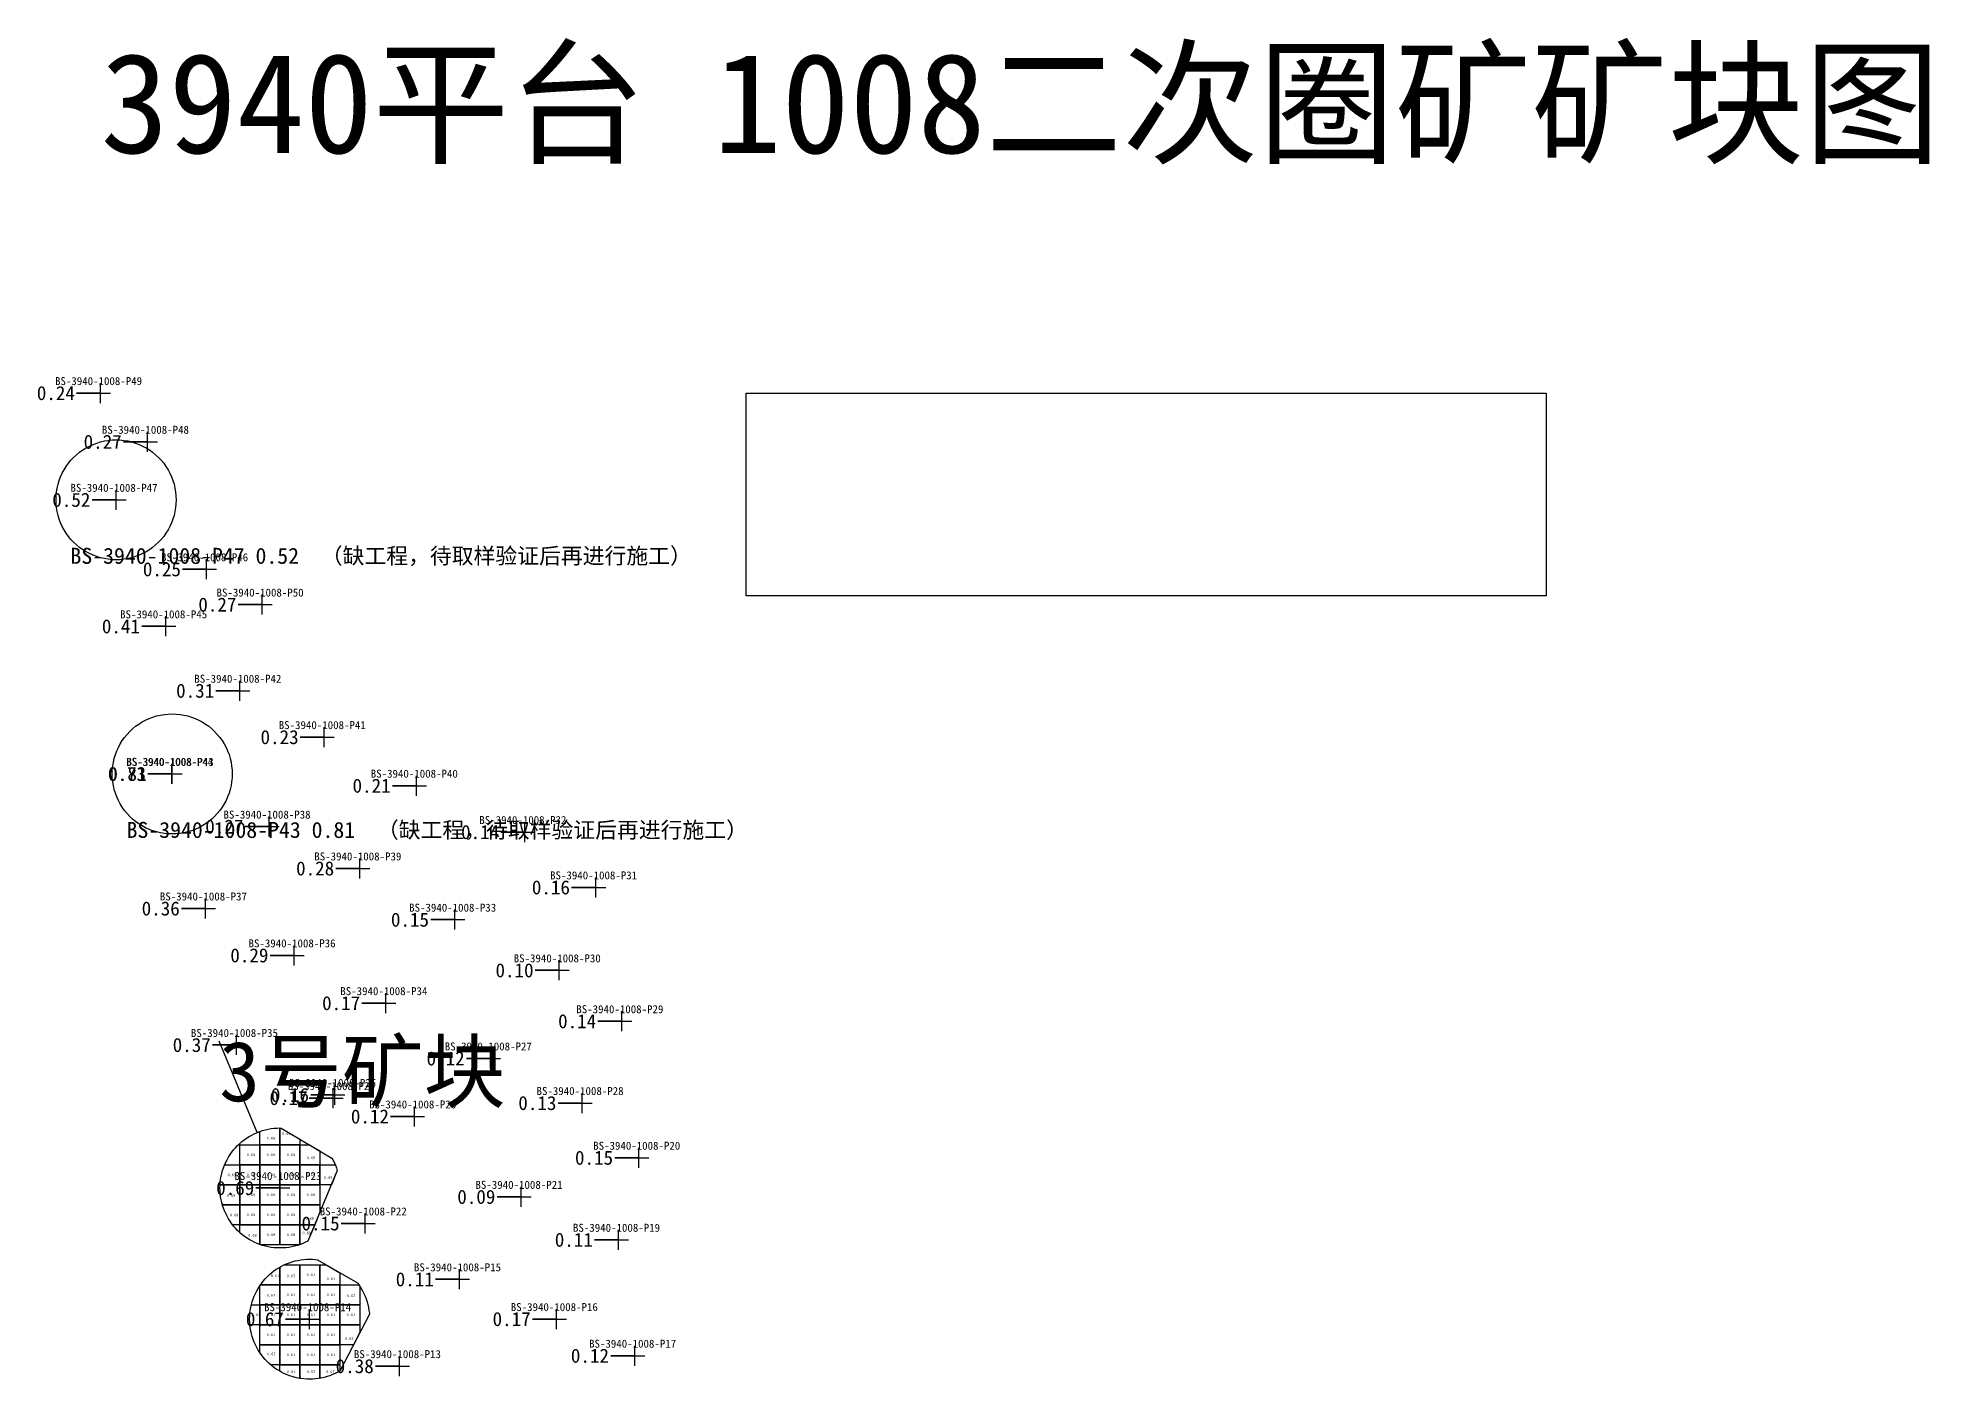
# Model space of a CAD drawing. Header units: metres. Extents: x 470001 to 470177, y 4349638 to 4349825.
# Drawn here: x 470082.1 to 470176.7, y 4349757.5 to 4349824.5 of the extents above; entities that cross this region are included whole.
import ezdxf

# ---------------------------------------------------------------- set-up
doc = ezdxf.new("R2010")
doc.units = ezdxf.units.M
for name, color, linetype in [('0.500-1.000', 4, 'Continuous'), ('点', 7, 'Continuous'), ('爆区方格网', 7, 'Continuous'), ('缺工程待取样', 7, 'Continuous'), ('钻孔', 7, 'Continuous')]:
    doc.layers.add(name, color=color, linetype=linetype)
doc.styles.add('CN_TTF', font='simsunb.ttf')
picture_1 = doc.add_image_def('image1.png', size_in_pixel=(1311, 332))

msp = doc.modelspace()

# ---------------------------------------------------------------- linework, layer by layer
at = {"color": 7}
msp.add_line((470093.082, 4349769.808), (470091.191, 4349774.371), dxfattribs=at)
at = {"layer": '0.500-1.000', "color": 4, "lineweight": 30}
for points in [[(470097.055, 4349768.047), (470097.097, 4349767.917), (470095.63, 4349764.383), (470095.513, 4349764.324), (470095.378, 4349764.264), (470095.241, 4349764.211), (470095.101, 4349764.165), (470094.959, 4349764.126), (470094.815, 4349764.094), (470094.67, 4349764.068), (470094.524, 4349764.05), (470094.377, 4349764.04), (470094.23, 4349764.036), (470094.083, 4349764.04), (470093.936, 4349764.05), (470093.79, 4349764.068), (470093.645, 4349764.094), (470093.501, 4349764.126), (470093.359, 4349764.165), (470093.219, 4349764.211), (470093.082, 4349764.264), (470092.947, 4349764.324), (470092.816, 4349764.39), (470092.688, 4349764.463), (470092.563, 4349764.542), (470092.443, 4349764.626), (470092.327, 4349764.717), (470092.215, 4349764.813), (470092.109, 4349764.915), (470092.007, 4349765.021), (470091.911, 4349765.133), (470091.82, 4349765.249), (470091.736, 4349765.369), (470091.657, 4349765.494), (470091.584, 4349765.622), (470091.518, 4349765.753), (470091.458, 4349765.888), (470091.405, 4349766.025), (470091.359, 4349766.165), (470091.32, 4349766.307), (470091.288, 4349766.451), (470091.262, 4349766.596), (470091.244, 4349766.742), (470091.234, 4349766.889), (470091.23, 4349767.036), (470091.234, 4349767.183), (470091.244, 4349767.33), (470091.262, 4349767.476), (470091.288, 4349767.621), (470091.32, 4349767.765), (470091.359, 4349767.907), (470091.405, 4349768.047), (470091.458, 4349768.184), (470091.518, 4349768.319), (470091.584, 4349768.45), (470091.657, 4349768.578), (470091.736, 4349768.703), (470091.82, 4349768.823), (470091.911, 4349768.939), (470092.007, 4349769.051), (470092.109, 4349769.157), (470092.215, 4349769.259), (470092.327, 4349769.355), (470092.443, 4349769.446), (470092.563, 4349769.53), (470092.688, 4349769.609), (470092.816, 4349769.682), (470092.947, 4349769.748), (470093.082, 4349769.808), (470093.219, 4349769.861), (470093.359, 4349769.907), (470093.501, 4349769.946), (470093.645, 4349769.978), (470093.79, 4349770.004), (470093.936, 4349770.022), (470094.083, 4349770.032), (470094.23, 4349770.036), (470094.297, 4349770.034), (470096.829, 4349768.534), (470096.876, 4349768.45), (470096.942, 4349768.319), (470097.002, 4349768.184), (470097.055, 4349768.047)], [(470098.358, 4349761.89), (470098.424, 4349761.759), (470098.484, 4349761.624), (470098.537, 4349761.487), (470098.583, 4349761.347), (470098.622, 4349761.205), (470098.654, 4349761.061), (470098.68, 4349760.916), (470098.698, 4349760.77), (470098.701, 4349760.723), (470097.216, 4349757.881), (470097.126, 4349757.83), (470096.995, 4349757.764), (470096.86, 4349757.704), (470096.723, 4349757.651), (470096.583, 4349757.605), (470096.441, 4349757.566), (470096.297, 4349757.534), (470096.152, 4349757.508), (470096.006, 4349757.49), (470095.859, 4349757.48), (470095.712, 4349757.476), (470095.565, 4349757.48), (470095.418, 4349757.49), (470095.272, 4349757.508), (470095.127, 4349757.534), (470094.983, 4349757.566), (470094.841, 4349757.605), (470094.701, 4349757.651), (470094.564, 4349757.704), (470094.429, 4349757.764), (470094.298, 4349757.83), (470094.17, 4349757.903), (470094.045, 4349757.982), (470093.925, 4349758.066), (470093.809, 4349758.157), (470093.697, 4349758.253), (470093.591, 4349758.355), (470093.489, 4349758.461), (470093.393, 4349758.573), (470093.302, 4349758.689), (470093.218, 4349758.809), (470093.139, 4349758.934), (470093.066, 4349759.062), (470093, 4349759.193), (470092.94, 4349759.328), (470092.887, 4349759.465), (470092.841, 4349759.605), (470092.802, 4349759.747), (470092.77, 4349759.891), (470092.744, 4349760.036), (470092.726, 4349760.182), (470092.716, 4349760.329), (470092.712, 4349760.476), (470092.716, 4349760.623), (470092.726, 4349760.77), (470092.744, 4349760.916), (470092.77, 4349761.061), (470092.802, 4349761.205), (470092.841, 4349761.347), (470092.887, 4349761.487), (470092.94, 4349761.624), (470093, 4349761.759), (470093.066, 4349761.89), (470093.139, 4349762.018), (470093.218, 4349762.143), (470093.302, 4349762.263), (470093.393, 4349762.379), (470093.489, 4349762.491), (470093.591, 4349762.597), (470093.697, 4349762.699), (470093.809, 4349762.795), (470093.925, 4349762.886), (470094.045, 4349762.97), (470094.17, 4349763.049), (470094.298, 4349763.122), (470094.429, 4349763.188), (470094.564, 4349763.248), (470094.701, 4349763.301), (470094.841, 4349763.347), (470094.983, 4349763.386), (470095.127, 4349763.418), (470095.272, 4349763.444), (470095.418, 4349763.462), (470095.565, 4349763.472), (470095.712, 4349763.476), (470095.859, 4349763.472), (470096.006, 4349763.462), (470096.109, 4349763.449), (470098.1, 4349762.291), (470098.122, 4349762.263), (470098.206, 4349762.143), (470098.285, 4349762.018), (470098.358, 4349761.89)]]:
    msp.add_lwpolyline(points, close=True, dxfattribs=at)
at = {"layer": '点', "color": 138, "true_color": 0x004c4c}
for p, q in [((470085.262, 4349806.281), (470085.262, 4349807.281)), ((470084.762, 4349806.781), (470085.762, 4349806.781)), ((470087.104, 4349804.346), (470088.104, 4349804.346)), ((470087.604, 4349803.846), (470087.604, 4349804.846)), ((470085.535, 4349801.444), (470086.535, 4349801.444)), ((470086.035, 4349800.944), (470086.035, 4349801.944)), ((470090.064, 4349797.971), (470091.064, 4349797.971)), ((470090.564, 4349797.471), (470090.564, 4349798.471)), ((470093.338, 4349795.706), (470093.338, 4349796.706)), ((470092.838, 4349796.206), (470093.838, 4349796.206)), ((470088.015, 4349795.119), (470089.015, 4349795.119)), ((470088.515, 4349794.619), (470088.515, 4349795.619)), ((470091.727, 4349791.899), (470092.727, 4349791.899)), ((470092.227, 4349791.399), (470092.227, 4349792.399)), ((470096.447, 4349789.08), (470096.447, 4349790.08)), ((470095.947, 4349789.58), (470096.947, 4349789.58)), ((470088.817, 4349787.242), (470088.817, 4349788.242)), ((470088.84, 4349787.239), (470088.84, 4349788.239)), ((470088.317, 4349787.742), (470089.317, 4349787.742)), ((470088.34, 4349787.739), (470089.34, 4349787.739)), ((470100.548, 4349787.151), (470101.548, 4349787.151)), ((470101.048, 4349786.651), (470101.048, 4349787.651)), ((470093.686, 4349784.604), (470093.686, 4349785.604)), ((470106.476, 4349784.333), (470106.476, 4349785.333)), ((470093.186, 4349785.104), (470094.186, 4349785.104)), ((470105.976, 4349784.833), (470106.976, 4349784.833)), ((470098.226, 4349782.514), (470098.226, 4349783.514)), ((470097.726, 4349783.014), (470098.726, 4349783.014)), ((470110.014, 4349781.567), (470110.014, 4349782.567)), ((470090.505, 4349780.511), (470090.505, 4349781.511)), ((470109.514, 4349782.067), (470110.514, 4349782.067)), ((470090.005, 4349781.011), (470091.005, 4349781.011)), ((470102.967, 4349779.952), (470102.967, 4349780.952)), ((470102.467, 4349780.452), (470103.467, 4349780.452)), ((470094.437, 4349778.668), (470095.437, 4349778.668)), ((470094.937, 4349778.168), (470094.937, 4349779.168)), ((470107.695, 4349777.919), (470108.695, 4349777.919)), ((470108.195, 4349777.419), (470108.195, 4349778.419)), ((470099.526, 4349775.778), (470099.526, 4349776.778)), ((470099.026, 4349776.278), (470100.026, 4349776.278)), ((470111.326, 4349774.874), (470111.326, 4349775.874)), ((470110.826, 4349775.374), (470111.826, 4349775.374)), ((470091.556, 4349774.187), (470092.556, 4349774.187)), ((470092.056, 4349773.687), (470092.056, 4349774.687)), ((470104.749, 4349773.013), (470104.749, 4349774.013)), ((470104.249, 4349773.513), (470105.249, 4349773.513)), ((470096.895, 4349771.032), (470096.895, 4349772.032)), ((470096.965, 4349771.188), (470096.965, 4349772.188)), ((470096.395, 4349771.532), (470097.395, 4349771.532)), ((470096.465, 4349771.688), (470097.465, 4349771.688)), ((470100.964, 4349770.113), (470100.964, 4349771.113)), ((470108.837, 4349771.284), (470109.837, 4349771.284)), ((470109.337, 4349770.784), (470109.337, 4349771.784)), ((470100.464, 4349770.613), (470101.464, 4349770.613)), ((470111.67, 4349768.548), (470112.67, 4349768.548)), ((470112.17, 4349768.048), (470112.17, 4349769.048)), ((470094.23, 4349766.536), (470094.23, 4349767.536)), ((470093.73, 4349767.036), (470094.73, 4349767.036)), ((470105.785, 4349766.593), (470106.785, 4349766.593)), ((470106.285, 4349766.093), (470106.285, 4349767.093)), ((470098.497, 4349764.764), (470098.497, 4349765.764)), ((470097.997, 4349765.264), (470098.997, 4349765.264)), ((470110.66, 4349764.446), (470111.66, 4349764.446)), ((470111.16, 4349763.946), (470111.16, 4349764.946)), ((470103.208, 4349761.97), (470103.208, 4349762.97)), ((470102.708, 4349762.47), (470103.708, 4349762.47)), ((470095.712, 4349759.976), (470095.712, 4349760.976)), ((470108.05, 4349759.981), (470108.05, 4349760.981)), ((470095.212, 4349760.476), (470096.212, 4349760.476)), ((470107.55, 4349760.481), (470108.55, 4349760.481)), ((470111.965, 4349758.15), (470111.965, 4349759.15)), ((470099.705, 4349758.128), (470100.705, 4349758.128)), ((470100.205, 4349757.628), (470100.205, 4349758.628)), ((470111.465, 4349758.65), (470112.465, 4349758.65))]:
    msp.add_line(p, q, dxfattribs=at)
at = {"layer": '爆区方格网', "color": 4}
for points in [[(470092.23, 4349768.2), (470092.23, 4349769.2), (470093.23, 4349769.2), (470093.23, 4349768.2), (470092.23, 4349768.2)], [(470094.23, 4349769.2), (470093.23, 4349769.2), (470093.23, 4349769.864), (470093.359, 4349769.907), (470093.501, 4349769.946), (470093.645, 4349769.978), (470093.79, 4349770.004), (470093.936, 4349770.022), (470094.083, 4349770.032), (470094.23, 4349770.036), (470094.23, 4349769.2)], [(470093.23, 4349768.2), (470093.23, 4349769.2), (470094.23, 4349769.2), (470094.23, 4349768.2), (470093.23, 4349768.2)], [(470095.23, 4349769.2), (470094.23, 4349769.2), (470094.23, 4349770.036), (470094.297, 4349770.034), (470095.23, 4349769.481), (470095.23, 4349769.2)], [(470094.23, 4349768.2), (470094.23, 4349769.2), (470095.23, 4349769.2), (470095.23, 4349768.2), (470094.23, 4349768.2)], [(470096.23, 4349768.2), (470095.23, 4349768.2), (470095.23, 4349769.2), (470095.704, 4349769.2), (470096.23, 4349768.888), (470096.23, 4349768.2)], [(470092.23, 4349768.2), (470092.23, 4349767.2), (470091.235, 4349767.2), (470091.244, 4349767.33), (470091.262, 4349767.476), (470091.288, 4349767.621), (470091.32, 4349767.765), (470091.359, 4349767.907), (470091.405, 4349768.047), (470091.458, 4349768.184), (470091.465, 4349768.2), (470092.23, 4349768.2)], [(470092.23, 4349767.2), (470092.23, 4349768.2), (470093.23, 4349768.2), (470093.23, 4349767.2), (470092.23, 4349767.2)], [(470093.23, 4349767.2), (470093.23, 4349768.2), (470094.23, 4349768.2), (470094.23, 4349767.2), (470093.23, 4349767.2)], [(470094.23, 4349767.2), (470094.23, 4349768.2), (470095.23, 4349768.2), (470095.23, 4349767.2), (470094.23, 4349767.2)], [(470095.23, 4349767.2), (470095.23, 4349768.2), (470096.23, 4349768.2), (470096.23, 4349767.2), (470095.23, 4349767.2)], [(470096.23, 4349767.2), (470096.23, 4349768.2), (470096.995, 4349768.2), (470097.002, 4349768.184), (470097.055, 4349768.047), (470097.097, 4349767.917), (470096.8, 4349767.2), (470096.23, 4349767.2)], [(470092.23, 4349767.2), (470092.23, 4349766.2), (470091.35, 4349766.2), (470091.32, 4349766.307), (470091.288, 4349766.451), (470091.262, 4349766.596), (470091.244, 4349766.742), (470091.234, 4349766.889), (470091.23, 4349767.036), (470091.234, 4349767.183), (470091.235, 4349767.2), (470092.23, 4349767.2)], [(470092.23, 4349766.2), (470092.23, 4349767.2), (470093.23, 4349767.2), (470093.23, 4349766.2), (470092.23, 4349766.2)], [(470093.23, 4349766.2), (470093.23, 4349767.2), (470094.23, 4349767.2), (470094.23, 4349766.2), (470093.23, 4349766.2)], [(470094.23, 4349766.2), (470094.23, 4349767.2), (470095.23, 4349767.2), (470095.23, 4349766.2), (470094.23, 4349766.2)], [(470095.23, 4349766.2), (470095.23, 4349767.2), (470096.23, 4349767.2), (470096.23, 4349766.2), (470095.23, 4349766.2)], [(470092.23, 4349766.2), (470092.23, 4349765.2), (470091.859, 4349765.2), (470091.82, 4349765.249), (470091.736, 4349765.369), (470091.657, 4349765.494), (470091.584, 4349765.622), (470091.518, 4349765.753), (470091.458, 4349765.888), (470091.405, 4349766.025), (470091.359, 4349766.165), (470091.35, 4349766.2), (470092.23, 4349766.2)], [(470092.23, 4349765.2), (470092.23, 4349766.2), (470093.23, 4349766.2), (470093.23, 4349765.2), (470092.23, 4349765.2)], [(470093.23, 4349765.2), (470093.23, 4349766.2), (470094.23, 4349766.2), (470094.23, 4349765.2), (470093.23, 4349765.2)], [(470094.23, 4349765.2), (470094.23, 4349766.2), (470095.23, 4349766.2), (470095.23, 4349765.2), (470094.23, 4349765.2)], [(470095.23, 4349765.2), (470095.23, 4349766.2), (470096.23, 4349766.2), (470096.23, 4349765.829), (470095.969, 4349765.2), (470095.23, 4349765.2)], [(470092.23, 4349765.2), (470093.23, 4349765.2), (470093.23, 4349764.208), (470093.219, 4349764.211), (470093.082, 4349764.264), (470092.947, 4349764.324), (470092.816, 4349764.39), (470092.688, 4349764.463), (470092.563, 4349764.542), (470092.443, 4349764.626), (470092.327, 4349764.717), (470092.23, 4349764.8), (470092.23, 4349765.2)], [(470093.23, 4349765.2), (470094.23, 4349765.2), (470094.23, 4349764.2), (470093.254, 4349764.2), (470093.23, 4349764.208), (470093.23, 4349765.2)], [(470094.23, 4349764.2), (470094.23, 4349765.2), (470095.23, 4349765.2), (470095.23, 4349764.208), (470095.206, 4349764.2), (470094.23, 4349764.2)], [(470095.23, 4349765.2), (470095.969, 4349765.2), (470095.63, 4349764.383), (470095.513, 4349764.324), (470095.378, 4349764.264), (470095.241, 4349764.211), (470095.23, 4349764.208), (470095.23, 4349765.2)], [(470094.23, 4349762.2), (470093.258, 4349762.2), (470093.302, 4349762.263), (470093.393, 4349762.379), (470093.489, 4349762.491), (470093.591, 4349762.597), (470093.697, 4349762.699), (470093.809, 4349762.795), (470093.925, 4349762.886), (470094.045, 4349762.97), (470094.17, 4349763.049), (470094.23, 4349763.083), (470094.23, 4349762.2)], [(470095.23, 4349763.2), (470095.23, 4349762.2), (470094.23, 4349762.2), (470094.23, 4349763.083), (470094.298, 4349763.122), (470094.429, 4349763.188), (470094.456, 4349763.2), (470095.23, 4349763.2)], [(470095.23, 4349762.2), (470095.23, 4349763.2), (470096.23, 4349763.2), (470096.23, 4349762.2), (470095.23, 4349762.2)], [(470097.23, 4349762.2), (470096.23, 4349762.2), (470096.23, 4349763.2), (470096.537, 4349763.2), (470097.23, 4349762.797), (470097.23, 4349762.2)], [(470094.23, 4349762.2), (470094.23, 4349761.2), (470093.23, 4349761.2), (470093.23, 4349762.16), (470093.258, 4349762.2), (470094.23, 4349762.2)], [(470094.23, 4349761.2), (470094.23, 4349762.2), (470095.23, 4349762.2), (470095.23, 4349761.2), (470094.23, 4349761.2)], [(470095.23, 4349761.2), (470095.23, 4349762.2), (470096.23, 4349762.2), (470096.23, 4349761.2), (470095.23, 4349761.2)], [(470096.23, 4349761.2), (470096.23, 4349762.2), (470097.23, 4349762.2), (470097.23, 4349761.2), (470096.23, 4349761.2)], [(470098.23, 4349761.2), (470097.23, 4349761.2), (470097.23, 4349762.2), (470098.166, 4349762.2), (470098.206, 4349762.143), (470098.23, 4349762.105), (470098.23, 4349761.2)], [(470093.23, 4349761.2), (470093.23, 4349760.2), (470092.725, 4349760.2), (470092.716, 4349760.329), (470092.712, 4349760.476), (470092.716, 4349760.623), (470092.726, 4349760.77), (470092.744, 4349760.916), (470092.77, 4349761.061), (470092.801, 4349761.2), (470093.23, 4349761.2)], [(470093.23, 4349760.2), (470093.23, 4349761.2), (470094.23, 4349761.2), (470094.23, 4349760.2), (470093.23, 4349760.2)], [(470094.23, 4349760.2), (470094.23, 4349761.2), (470095.23, 4349761.2), (470095.23, 4349760.2), (470094.23, 4349760.2)], [(470095.23, 4349760.2), (470095.23, 4349761.2), (470096.23, 4349761.2), (470096.23, 4349760.2), (470095.23, 4349760.2)], [(470096.23, 4349760.2), (470096.23, 4349761.2), (470097.23, 4349761.2), (470097.23, 4349760.2), (470096.23, 4349760.2)], [(470097.23, 4349760.2), (470097.23, 4349761.2), (470098.23, 4349761.2), (470098.23, 4349760.2), (470097.23, 4349760.2)], [(470093.23, 4349759.2), (470093.23, 4349760.2), (470094.23, 4349760.2), (470094.23, 4349759.2), (470093.23, 4349759.2)], [(470094.23, 4349759.2), (470094.23, 4349760.2), (470095.23, 4349760.2), (470095.23, 4349759.2), (470094.23, 4349759.2)], [(470095.23, 4349759.2), (470095.23, 4349760.2), (470096.23, 4349760.2), (470096.23, 4349759.2), (470095.23, 4349759.2)], [(470096.23, 4349759.2), (470096.23, 4349760.2), (470097.23, 4349760.2), (470097.23, 4349759.2), (470096.23, 4349759.2)], [(470097.23, 4349759.2), (470097.23, 4349760.2), (470098.23, 4349760.2), (470098.23, 4349759.822), (470097.905, 4349759.2), (470097.23, 4349759.2)], [(470093.23, 4349759.2), (470094.23, 4349759.2), (470094.23, 4349758.2), (470093.759, 4349758.2), (470093.697, 4349758.253), (470093.591, 4349758.355), (470093.489, 4349758.461), (470093.393, 4349758.573), (470093.302, 4349758.689), (470093.23, 4349758.792), (470093.23, 4349759.2)], [(470094.23, 4349758.2), (470094.23, 4349759.2), (470095.23, 4349759.2), (470095.23, 4349758.2), (470094.23, 4349758.2)], [(470095.23, 4349758.2), (470095.23, 4349759.2), (470096.23, 4349759.2), (470096.23, 4349758.2), (470095.23, 4349758.2)], [(470096.23, 4349758.2), (470096.23, 4349759.2), (470097.23, 4349759.2), (470097.23, 4349758.2), (470096.23, 4349758.2)], [(470094.23, 4349758.2), (470095.23, 4349758.2), (470095.23, 4349757.516), (470095.127, 4349757.534), (470094.983, 4349757.566), (470094.841, 4349757.605), (470094.701, 4349757.651), (470094.564, 4349757.704), (470094.429, 4349757.764), (470094.298, 4349757.83), (470094.23, 4349757.869), (470094.23, 4349758.2)], [(470095.23, 4349758.2), (470096.23, 4349758.2), (470096.23, 4349757.522), (470096.152, 4349757.508), (470096.006, 4349757.49), (470095.859, 4349757.48), (470095.712, 4349757.476), (470095.565, 4349757.48), (470095.418, 4349757.49), (470095.272, 4349757.508), (470095.23, 4349757.516), (470095.23, 4349758.2)], [(470096.23, 4349758.2), (470097.23, 4349758.2), (470097.23, 4349757.908), (470097.216, 4349757.881), (470097.126, 4349757.83), (470096.995, 4349757.764), (470096.86, 4349757.704), (470096.723, 4349757.651), (470096.583, 4349757.605), (470096.441, 4349757.566), (470096.297, 4349757.534), (470096.23, 4349757.522), (470096.23, 4349758.2)]]:
    msp.add_lwpolyline(points, close=True, dxfattribs=at)
at = {"layer": '缺工程待取样', "color": 6}
for points in [[(470089.035, 4349801.444), (470089.029, 4349801.248), (470089.009, 4349801.052), (470088.977, 4349800.859), (470088.933, 4349800.668), (470088.876, 4349800.48), (470088.807, 4349800.296), (470088.726, 4349800.117), (470088.633, 4349799.944), (470088.529, 4349799.777), (470088.415, 4349799.618), (470088.291, 4349799.466), (470088.156, 4349799.323), (470088.013, 4349799.188), (470087.861, 4349799.064), (470087.702, 4349798.95), (470087.535, 4349798.846), (470087.362, 4349798.753), (470087.183, 4349798.672), (470086.999, 4349798.603), (470086.811, 4349798.546), (470086.62, 4349798.502), (470086.427, 4349798.47), (470086.231, 4349798.45), (470086.035, 4349798.444), (470085.839, 4349798.45), (470085.643, 4349798.47), (470085.45, 4349798.502), (470085.259, 4349798.546), (470085.071, 4349798.603), (470084.887, 4349798.672), (470084.708, 4349798.753), (470084.535, 4349798.846), (470084.368, 4349798.95), (470084.209, 4349799.064), (470084.057, 4349799.188), (470083.914, 4349799.323), (470083.779, 4349799.466), (470083.655, 4349799.618), (470083.541, 4349799.777), (470083.437, 4349799.944), (470083.344, 4349800.117), (470083.263, 4349800.296), (470083.194, 4349800.48), (470083.137, 4349800.668), (470083.093, 4349800.859), (470083.061, 4349801.052), (470083.041, 4349801.248), (470083.035, 4349801.444), (470083.041, 4349801.64), (470083.061, 4349801.836), (470083.093, 4349802.029), (470083.137, 4349802.22), (470083.194, 4349802.408), (470083.263, 4349802.592), (470083.344, 4349802.771), (470083.437, 4349802.944), (470083.541, 4349803.111), (470083.655, 4349803.27), (470083.779, 4349803.422), (470083.914, 4349803.565), (470084.057, 4349803.7), (470084.209, 4349803.824), (470084.368, 4349803.938), (470084.535, 4349804.042), (470084.708, 4349804.135), (470084.887, 4349804.216), (470085.071, 4349804.285), (470085.259, 4349804.342), (470085.45, 4349804.386), (470085.643, 4349804.418), (470085.839, 4349804.438), (470086.035, 4349804.444), (470086.231, 4349804.438), (470086.427, 4349804.418), (470086.62, 4349804.386), (470086.811, 4349804.342), (470086.999, 4349804.285), (470087.183, 4349804.216), (470087.362, 4349804.135), (470087.535, 4349804.042), (470087.702, 4349803.938), (470087.861, 4349803.824), (470088.013, 4349803.7), (470088.156, 4349803.565), (470088.291, 4349803.422), (470088.415, 4349803.27), (470088.529, 4349803.111), (470088.633, 4349802.944), (470088.726, 4349802.771), (470088.807, 4349802.592), (470088.876, 4349802.408), (470088.933, 4349802.22), (470088.977, 4349802.029), (470089.009, 4349801.836), (470089.029, 4349801.64), (470089.035, 4349801.444)], [(470091.84, 4349787.739), (470091.834, 4349787.543), (470091.814, 4349787.347), (470091.782, 4349787.154), (470091.738, 4349786.963), (470091.681, 4349786.775), (470091.612, 4349786.591), (470091.531, 4349786.412), (470091.438, 4349786.239), (470091.334, 4349786.072), (470091.22, 4349785.913), (470091.096, 4349785.761), (470090.961, 4349785.618), (470090.818, 4349785.483), (470090.666, 4349785.359), (470090.507, 4349785.245), (470090.34, 4349785.141), (470090.167, 4349785.048), (470089.988, 4349784.967), (470089.804, 4349784.898), (470089.616, 4349784.841), (470089.425, 4349784.797), (470089.232, 4349784.765), (470089.036, 4349784.745), (470088.84, 4349784.739), (470088.644, 4349784.745), (470088.448, 4349784.765), (470088.255, 4349784.797), (470088.064, 4349784.841), (470087.876, 4349784.898), (470087.692, 4349784.967), (470087.513, 4349785.048), (470087.34, 4349785.141), (470087.173, 4349785.245), (470087.014, 4349785.359), (470086.862, 4349785.483), (470086.719, 4349785.618), (470086.584, 4349785.761), (470086.46, 4349785.913), (470086.346, 4349786.072), (470086.242, 4349786.239), (470086.149, 4349786.412), (470086.068, 4349786.591), (470085.999, 4349786.775), (470085.942, 4349786.963), (470085.898, 4349787.154), (470085.866, 4349787.347), (470085.846, 4349787.543), (470085.84, 4349787.739), (470085.846, 4349787.935), (470085.866, 4349788.131), (470085.898, 4349788.324), (470085.942, 4349788.515), (470085.999, 4349788.703), (470086.068, 4349788.887), (470086.149, 4349789.066), (470086.242, 4349789.239), (470086.346, 4349789.406), (470086.46, 4349789.565), (470086.584, 4349789.717), (470086.719, 4349789.86), (470086.862, 4349789.995), (470087.014, 4349790.119), (470087.173, 4349790.233), (470087.34, 4349790.337), (470087.513, 4349790.43), (470087.692, 4349790.511), (470087.876, 4349790.58), (470088.064, 4349790.637), (470088.255, 4349790.681), (470088.448, 4349790.713), (470088.644, 4349790.733), (470088.84, 4349790.739), (470089.036, 4349790.733), (470089.232, 4349790.713), (470089.425, 4349790.681), (470089.616, 4349790.637), (470089.804, 4349790.58), (470089.988, 4349790.511), (470090.167, 4349790.43), (470090.34, 4349790.337), (470090.507, 4349790.233), (470090.666, 4349790.119), (470090.818, 4349789.995), (470090.961, 4349789.86), (470091.096, 4349789.717), (470091.22, 4349789.565), (470091.334, 4349789.406), (470091.438, 4349789.239), (470091.531, 4349789.066), (470091.612, 4349788.887), (470091.681, 4349788.703), (470091.738, 4349788.515), (470091.782, 4349788.324), (470091.814, 4349788.131), (470091.834, 4349787.935), (470091.84, 4349787.739)]]:
    msp.add_lwpolyline(points, close=True, dxfattribs=at)
at = {"layer": '钻孔', "color": 8, "lineweight": 35}
for p, q in [((470085.262, 4349806.781), (470084.062, 4349806.781)), ((470087.604, 4349804.346), (470086.404, 4349804.346)), ((470090.564, 4349797.971), (470089.364, 4349797.971)), ((470093.338, 4349796.206), (470092.138, 4349796.206)), ((470088.515, 4349795.119), (470087.315, 4349795.119)), ((470092.227, 4349791.899), (470091.027, 4349791.899)), ((470096.447, 4349789.58), (470095.247, 4349789.58)), ((470101.048, 4349787.151), (470099.848, 4349787.151)), ((470093.686, 4349785.104), (470092.486, 4349785.104)), ((470106.476, 4349784.833), (470105.276, 4349784.833)), ((470098.226, 4349783.014), (470097.026, 4349783.014)), ((470110.014, 4349782.067), (470108.814, 4349782.067)), ((470090.505, 4349781.011), (470089.305, 4349781.011)), ((470102.967, 4349780.452), (470101.767, 4349780.452)), ((470094.937, 4349778.668), (470093.737, 4349778.668)), ((470108.195, 4349777.919), (470106.995, 4349777.919)), ((470099.526, 4349776.278), (470098.326, 4349776.278)), ((470111.326, 4349775.374), (470110.126, 4349775.374)), ((470092.056, 4349774.187), (470090.856, 4349774.187)), ((470104.749, 4349773.513), (470103.549, 4349773.513)), ((470096.895, 4349771.532), (470095.695, 4349771.532)), ((470096.965, 4349771.688), (470095.765, 4349771.688)), ((470109.337, 4349771.284), (470108.137, 4349771.284)), ((470100.964, 4349770.613), (470099.764, 4349770.613)), ((470112.17, 4349768.548), (470110.97, 4349768.548)), ((470106.285, 4349766.593), (470105.085, 4349766.593)), ((470098.497, 4349765.264), (470097.297, 4349765.264)), ((470111.16, 4349764.446), (470109.96, 4349764.446)), ((470103.208, 4349762.47), (470102.008, 4349762.47)), ((470108.05, 4349760.481), (470106.85, 4349760.481)), ((470100.205, 4349758.128), (470099.005, 4349758.128)), ((470111.965, 4349758.65), (470110.765, 4349758.65))]:
    msp.add_line(p, q, dxfattribs=at)
at = {"layer": '钻孔', "color": 4, "lineweight": 35}
for p, q in [((470086.035, 4349801.444), (470084.835, 4349801.444)), ((470088.817, 4349787.742), (470087.617, 4349787.742)), ((470088.84, 4349787.739), (470087.64, 4349787.739)), ((470094.23, 4349767.036), (470093.03, 4349767.036)), ((470095.712, 4349760.476), (470094.512, 4349760.476))]:
    msp.add_line(p, q, dxfattribs=at)

# ---------------------------------------------------------------- texts
at = {"color": 7, "style": 'CN_TTF'}
msp.add_text('3940平台 1008二次圈矿矿块图', height=5, dxfattribs=at).set_placement((470085.262, 4349818.781))
at = {"color": 4, "style": 'CN_TTF'}
for s, p in [('0.69', (470093.57, 4349769.462)), ('0.69', (470094.337, 4349769.688)), ('0.69', (470092.57, 4349768.63)), ('0.69', (470093.57, 4349768.63)), ('0.69', (470094.57, 4349768.63)), ('0.69', (470095.57, 4349768.474)), ('0.69', (470091.607, 4349767.623)), ('0.69', (470092.57, 4349767.63)), ('0.69', (470093.57, 4349767.63)), ('0.69', (470094.57, 4349767.63)), ('0.69', (470095.57, 4349767.63)), ('0.69', (470096.429, 4349767.489)), ('0.69', (470091.582, 4349766.599)), ('0.69', (470092.57, 4349766.63)), ('0.69', (470093.57, 4349766.63)), ('0.69', (470094.57, 4349766.63)), ('0.69', (470095.57, 4349766.63)), ('0.69', (470091.731, 4349765.618)), ('0.69', (470092.57, 4349765.63)), ('0.69', (470093.57, 4349765.63)), ('0.69', (470094.57, 4349765.63)), ('0.69', (470095.505, 4349765.444)), ('0.69', (470092.647, 4349764.602)), ('0.69', (470093.57, 4349764.634)), ('0.69', (470094.57, 4349764.634)), ('0.69', (470095.355, 4349764.721)), ('0.67', (470093.777, 4349762.578)), ('0.67', (470094.57, 4349762.572)), ('0.67', (470095.57, 4349762.63)), ('0.67', (470096.57, 4349762.429)), ('0.67', (470093.57, 4349761.61)), ('0.67', (470094.57, 4349761.63)), ('0.67', (470095.57, 4349761.63)), ('0.67', (470096.57, 4349761.63)), ('0.67', (470097.57, 4349761.583)), ('0.67', (470092.816, 4349760.627)), ('0.67', (470093.57, 4349760.63)), ('0.67', (470094.57, 4349760.63)), ('0.67', (470095.57, 4349760.63)), ('0.67', (470096.57, 4349760.63)), ('0.67', (470097.57, 4349760.63)), ('0.67', (470093.57, 4349759.63)), ('0.67', (470094.57, 4349759.63)), ('0.67', (470095.57, 4349759.63)), ('0.67', (470096.57, 4349759.63)), ('0.67', (470093.588, 4349758.67)), ('0.67', (470097.489, 4349759.441)), ('0.67', (470094.57, 4349758.63)), ('0.67', (470094.587, 4349757.779)), ('0.67', (470095.57, 4349758.63)), ('0.67', (470095.57, 4349757.791)), ('0.67', (470096.541, 4349757.786)), ('0.67', (470096.57, 4349758.63))]:
    msp.add_text(s, height=0.1333, dxfattribs=at).set_placement(p)
at = {"insert": (470091.191, 4349774.371), "char_height": 3, "attachment_point": 1, "style": 'CN_TTF'}
msp.add_mtext('3号矿块', dxfattribs=at)
at = {"layer": '缺工程待取样', "color": 6, "style": 'CN_TTF'}
for s, p in [('BS-3940-1008-P47 0.52  （缺工程，待取样验证后再进行施工）', (470083.755, 4349798.244)), ('BS-3940-1008-P43 0.81  （缺工程，待取样验证后再进行施工）', (470086.56, 4349784.539))]:
    msp.add_text(s, height=0.8, dxfattribs=at).set_placement(p)
at = {"layer": '钻孔', "color": 8, "style": 'CN_TTF'}
for s, p in [('0.24', (470082.072, 4349806.431)), ('0.27', (470084.414, 4349803.996)), ('0.25', (470087.374, 4349797.621)), ('0.27', (470090.148, 4349795.856)), ('0.41', (470085.325, 4349794.769)), ('0.31', (470089.037, 4349791.549)), ('0.23', (470093.257, 4349789.23)), ('0.21', (470097.858, 4349786.801)), ('0.27', (470090.496, 4349784.754)), ('0.14', (470103.286, 4349784.483)), ('0.28', (470095.036, 4349782.664)), ('0.16', (470106.824, 4349781.717)), ('0.36', (470087.315, 4349780.661)), ('0.15', (470099.777, 4349780.102)), ('0.29', (470091.747, 4349778.318)), ('0.10', (470105.005, 4349777.569)), ('0.17', (470096.336, 4349775.928)), ('0.14', (470108.136, 4349775.024)), ('0.37', (470088.866, 4349773.837)), ('0.12', (470101.559, 4349773.163)), ('0.16', (470093.775, 4349771.338)), ('0.17', (470093.705, 4349771.182)), ('0.13', (470106.147, 4349770.934)), ('0.12', (470097.774, 4349770.263)), ('0.15', (470108.98, 4349768.198)), ('0.09', (470103.095, 4349766.243)), ('0.15', (470095.307, 4349764.914)), ('0.11', (470107.97, 4349764.096)), ('0.11', (470100.018, 4349762.12)), ('0.17', (470104.86, 4349760.131)), ('0.12', (470108.775, 4349758.3)), ('0.38', (470097.015, 4349757.778))]:
    msp.add_text(s, height=0.7, dxfattribs=at).set_placement(p)
at = {"layer": '钻孔', "color": 138, "true_color": 0x004c4c, "style": 'CN_TTF'}
for s, p in [('BS-3940-1008-P49', (470082.982, 4349807.181)), ('BS-3940-1008-P48', (470085.324, 4349804.746)), ('BS-3940-1008-P47', (470083.755, 4349801.844)), ('BS-3940-1008-P46', (470088.284, 4349798.371)), ('BS-3940-1008-P50', (470091.058, 4349796.606)), ('BS-3940-1008-P45', (470086.235, 4349795.519)), ('BS-3940-1008-P42', (470089.947, 4349792.299)), ('BS-3940-1008-P41', (470094.167, 4349789.98)), ('BS-3940-1008-P44', (470086.537, 4349788.142)), ('BS-3940-1008-P43', (470086.56, 4349788.139)), ('BS-3940-1008-P40', (470098.768, 4349787.551)), ('BS-3940-1008-P38', (470091.406, 4349785.504)), ('BS-3940-1008-P32', (470104.196, 4349785.233)), ('BS-3940-1008-P39', (470095.946, 4349783.414)), ('BS-3940-1008-P31', (470107.734, 4349782.467)), ('BS-3940-1008-P37', (470088.225, 4349781.411)), ('BS-3940-1008-P33', (470100.687, 4349780.852)), ('BS-3940-1008-P36', (470092.657, 4349779.068)), ('BS-3940-1008-P30', (470105.915, 4349778.319)), ('BS-3940-1008-P34', (470097.246, 4349776.678)), ('BS-3940-1008-P29', (470109.046, 4349775.774)), ('BS-3940-1008-P35', (470089.776, 4349774.587)), ('BS-3940-1008-P27', (470102.469, 4349773.913)), ('BS-3940-1008-P24', (470094.615, 4349771.932)), ('BS-3940-1008-P25', (470094.685, 4349772.088)), ('BS-3940-1008-P28', (470107.057, 4349771.684)), ('BS-3940-1008-P26', (470098.684, 4349771.013)), ('BS-3940-1008-P20', (470109.89, 4349768.948)), ('BS-3940-1008-P23', (470091.95, 4349767.436)), ('BS-3940-1008-P21', (470104.005, 4349766.993)), ('BS-3940-1008-P22', (470096.217, 4349765.664)), ('BS-3940-1008-P19', (470108.88, 4349764.846)), ('BS-3940-1008-P15', (470100.928, 4349762.87)), ('BS-3940-1008-P14', (470093.432, 4349760.876)), ('BS-3940-1008-P16', (470105.77, 4349760.881)), ('BS-3940-1008-P13', (470097.925, 4349758.528)), ('BS-3940-1008-P17', (470109.685, 4349759.05))]:
    msp.add_text(s, height=0.4, dxfattribs=at).set_placement(p)
at = {"layer": '钻孔', "color": 4, "style": 'CN_TTF'}
for s, p in [('0.52', (470082.845, 4349801.094)), ('0.73', (470085.627, 4349787.392)), ('0.81', (470085.65, 4349787.389)), ('0.69', (470091.04, 4349766.686)), ('0.67', (470092.522, 4349760.126))]:
    msp.add_text(s, height=0.7, dxfattribs=at).set_placement(p)

# ---------------------------------------------------------------- pictures from other files: only their frames are drawn
image = msp.add_image(picture_1, insert=(470117.541, 4349796.651), size_in_units=(40, 10.13))

doc.saveas('drawing.dxf')
